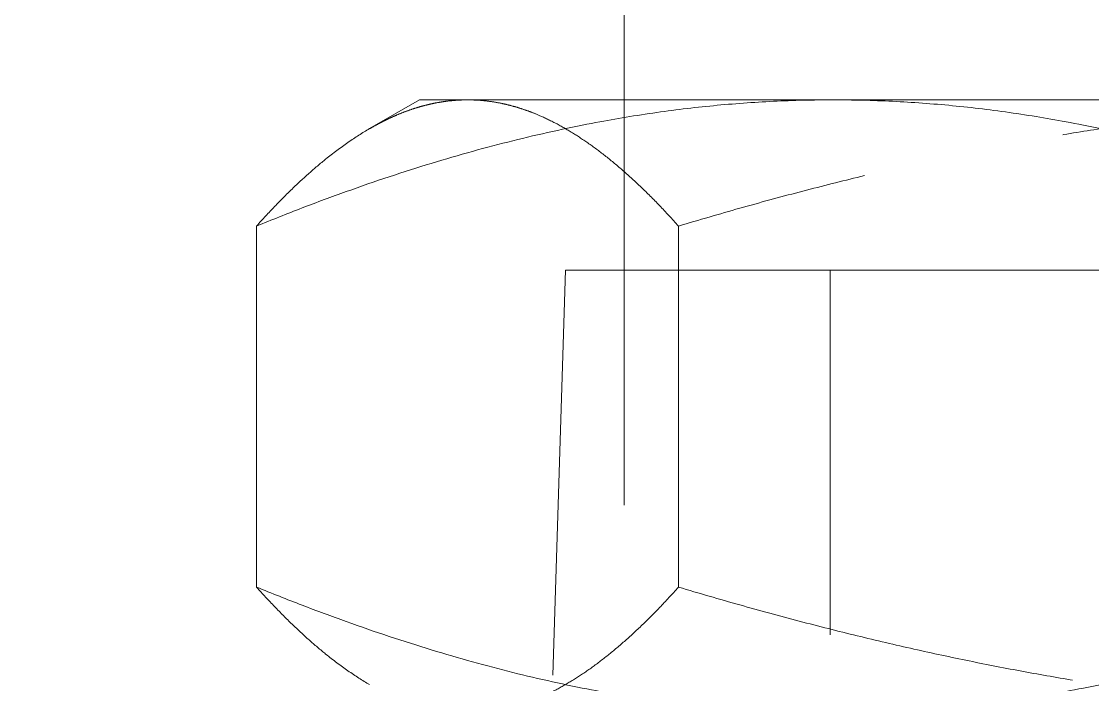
# Model space of a CAD drawing. Header units: millimetres. Extents: x -46397 to 283259, y -8690 to 23983.
# Drawn here: x -39768.65 to -39755.43, y 5857.92 to 5866.1 of the extents above; entities that cross this region are included whole.
import ezdxf

# ---------------------------------------------------------------- set-up
doc = ezdxf.new("R2010")
doc.units = ezdxf.units.MM
doc.linetypes.add('CENTER', pattern=[2, 1.25, -0.25, 0.25, -0.25])
doc.linetypes.add('HIDDENX2', pattern=[0.75, 0.5, -0.25])
doc.layers.add('DUONGTAM', color=1, linetype='CENTER', lineweight=0)

msp = doc.modelspace()

# ---------------------------------------------------------------- linework, layer by layer
at = {"color": 2, "linetype": 'Continuous', "lineweight": 0, "ltscale": 10, "extrusion": (6.89019e-16, 1, 0)}
for p, q in [((-39761.208, 5868.502, -1.499), (-39761.208, 5865.137, -1.499)), ((-39763.737, 5865.137, -1.499), (-39764.351, 5864.782, -1.499)), ((-39758.633, 5865.137, -1.499), (-39763.737, 5865.137, -1.499)), ((-39741.801, 5865.137, -1.499), (-39758.633, 5865.137, -1.499)), ((-39765.747, 5859.126, -1.499), (-39765.747, 5863.581, -1.499))]:
    msp.add_line(p, q, dxfattribs=at)
at = {"color": 1, "linetype": 'HIDDENX2', "lineweight": 0, "ltscale": 10, "extrusion": (6.89019e-16, 1, 0)}
for p, q in [((-39761.208, 5865.137, -1.499), (-39761.208, 5846.941, -1.499)), ((-39760.539, 5859.126, -1.499), (-39760.539, 5863.581, -1.499)), ((-39761.933, 5863.036, -1.499), (-39763.011, 5828.538, -1.499)), ((-39761.933, 5863.036, -1.499), (-39759.534, 5863.036, -1.499)), ((-39759.534, 5863.036, -1.499), (-39730.69, 5863.036, -1.499)), ((-39758.668, 5828.538, -1.499), (-39758.668, 5863.036, -1.499))]:
    msp.add_line(p, q, dxfattribs=at)
at = {"color": 2, "linetype": 'Continuous', "lineweight": 0, "ltscale": 10}
for points, weights in [([(-39765.747, 5863.581, -1.499), (-39761.935, 5865.137, -1.499), (-39758.633, 5865.137, -1.499)], [1.34963998936, 1.45403500584, 1.45403500584]), ([(-39758.633, 5865.137, -1.499), (-39755.331, 5865.137, -1.499), (-39751.519, 5863.581, -1.499)], [1.45403500584, 1.45403500584, 1.34963998936]), ([(-39764.351, 5864.782, -1.499), (-39765.011, 5864.401, -1.499), (-39765.747, 5863.581, -1.499)], [1.42883311841, 1.40274220466, 1.34963998936]), ([(-39765.747, 5859.126, -1.499), (-39765.011, 5858.305, -1.499), (-39764.351, 5857.924, -1.499)], [1.34963998936, 1.40274220466, 1.42883311841]), ([(-39758.633, 5857.569, -1.499), (-39761.935, 5857.569, -1.499), (-39765.747, 5859.126, -1.499)], [1.45403500584, 1.45403500584, 1.34963998936]), ([(-39751.519, 5859.126, -1.499), (-39755.331, 5857.569, -1.499), (-39758.633, 5857.569, -1.499)], [1.34963998936, 1.45403500584, 1.45403500584])]:
    msp.add_rational_spline(points, weights, degree=2, dxfattribs=at)
at = {"color": 1, "linetype": 'HIDDENX2', "lineweight": 0, "ltscale": 10}
for points, weights in [([(-39763.143, 5865.137, -1.499), (-39763.737, 5865.137, -1.499), (-39764.351, 5864.782, -1.499)], [1.45403500584, 1.45403500584, 1.42883311841]), ([(-39760.539, 5863.581, -1.499), (-39761.935, 5865.137, -1.499), (-39763.143, 5865.137, -1.499)], [1.34963998936, 1.45403500584, 1.45403500584]), ([(-39750.821, 5865.137, -1.499), (-39755.331, 5865.137, -1.499), (-39760.539, 5863.581, -1.499)], [1.45403500584, 1.45403500584, 1.34963998936]), ([(-39763.143, 5857.569, -1.499), (-39761.935, 5857.569, -1.499), (-39760.539, 5859.126, -1.499)], [1.45403500584, 1.45403500584, 1.34963998936]), ([(-39760.539, 5859.126, -1.499), (-39755.331, 5857.569, -1.499), (-39750.821, 5857.569, -1.499)], [1.34963998936, 1.45403500584, 1.45403500584])]:
    msp.add_rational_spline(points, weights, degree=2, dxfattribs=at)
at = {"layer": 'DUONGTAM', "color": 5, "lineweight": 0, "ltscale": 100, "elevation": -1.499}
msp.add_lwpolyline([(-41033.047, 5772.971), (-41033.047, 4272.971), (-41033.047, 4223.145, 0.284296), (-40890.689, 3989.71, 0.238987), (-39863.405, 3989.71, 0.284296), (-39721.047, 4223.145), (-39721.047, 4272.971), (-39721.047, 5772.971), (-39721.047, 5822.796, 0.284296), (-39863.404, 6056.231, 0.238987), (-40890.688, 6056.231, 0.284296), (-41033.047, 5822.796)], format="xyb", close=True, dxfattribs=at)

doc.saveas('drawing.dxf')
